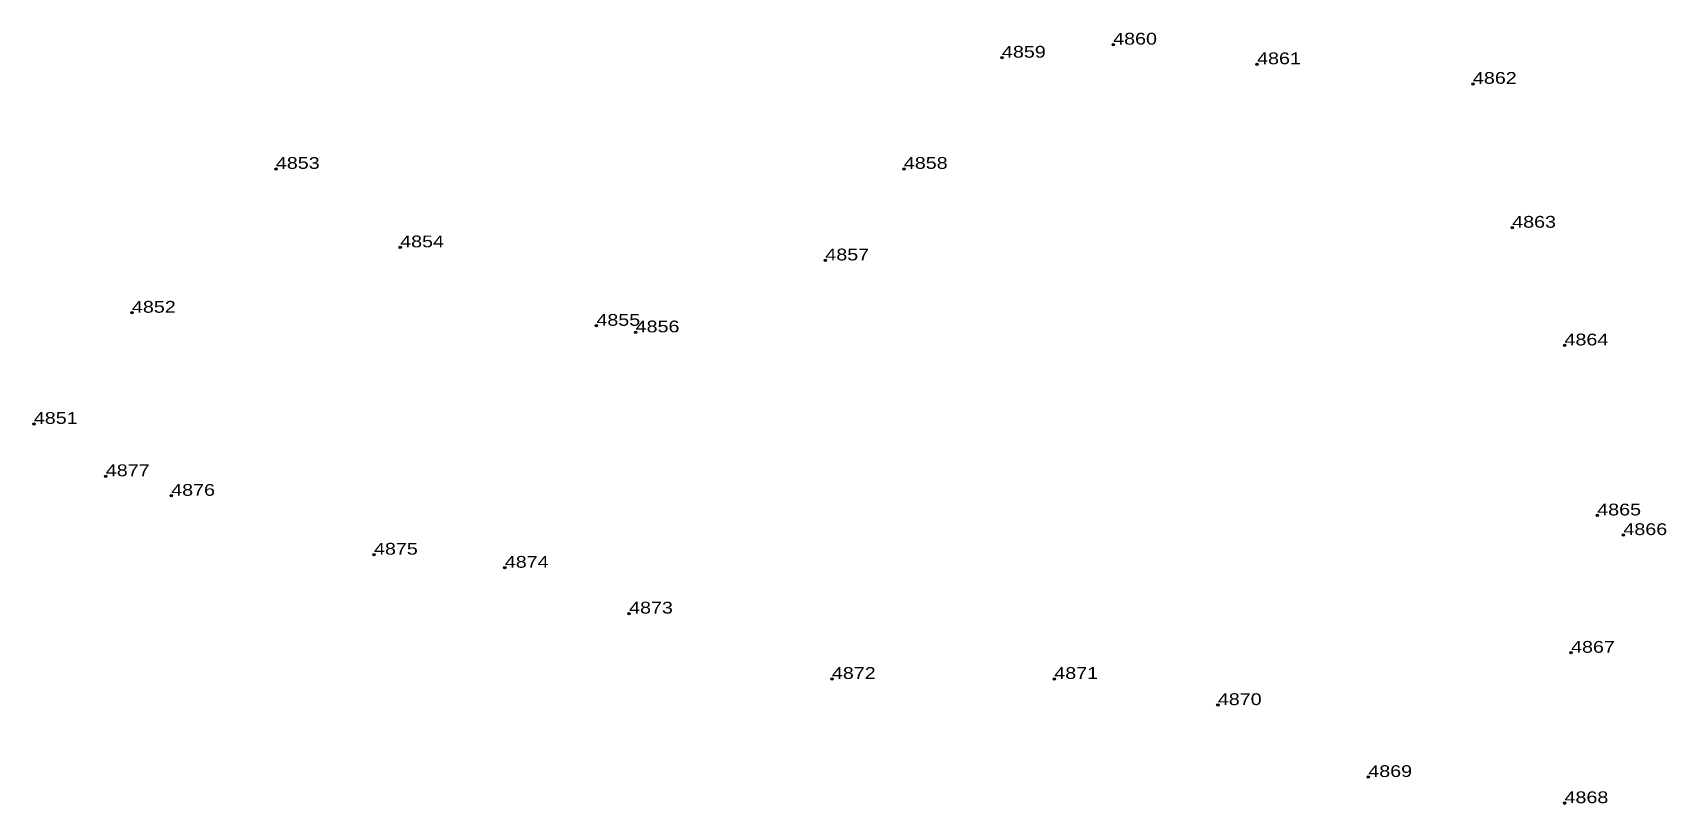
# Model space of a CAD drawing. Header units: metres. Extents: x 539418 to 539668, y 1849696 to 1850506.
# Drawn here: x 539417.8 to 539667.6, y 1849695.8 to 1849813.8 of the extents above.
import ezdxf

# ---------------------------------------------------------------- set-up
doc = ezdxf.new("R2010")
doc.units = ezdxf.units.M
doc.header["$LTSCALE"] = 0.72
doc.header["$PDMODE"] = 32
doc.header["$PDSIZE"] = 0.36
doc.layers.add('12', color=7, linetype='Continuous')
doc.layers.add('7', color=7, linetype='Continuous')

msp = doc.modelspace()

# ---------------------------------------------------------------- linework, layer by layer
at = {"layer": '7'}
for p in [(539566, 1849810), (539583, 1849812), (539605, 1849809), (539638, 1849806), (539455, 1849793), (539551, 1849793), (539644, 1849784), (539474, 1849781), (539539, 1849779), (539433, 1849771), (539504, 1849769), (539510, 1849768), (539652, 1849766), (539418, 1849754), (539429, 1849746), (539439, 1849743), (539657, 1849740), (539661, 1849737), (539470, 1849734), (539490, 1849732), (539509, 1849725), (539653, 1849719), (539540, 1849715), (539574, 1849715), (539599, 1849711), (539622, 1849700), (539652, 1849696)]:
    msp.add_point(p, dxfattribs=at)

# ---------------------------------------------------------------- texts
at = {"layer": '12', "width": 1.25}
for s, p in [('4860', (539583, 1849812)), ('4859', (539566, 1849810)), ('4861', (539605, 1849809)), ('4862', (539638, 1849806)), ('4853', (539455, 1849793)), ('4858', (539551, 1849793)), ('4863', (539644, 1849784)), ('4854', (539474, 1849781)), ('4857', (539539, 1849779)), ('4852', (539433, 1849771)), ('4855', (539504, 1849769)), ('4856', (539510, 1849768)), ('4864', (539652, 1849766)), ('4851', (539418, 1849754)), ('4877', (539429, 1849746)), ('4876', (539439, 1849743)), ('4865', (539657, 1849740)), ('4866', (539661, 1849737)), ('4875', (539470, 1849734)), ('4874', (539490, 1849732)), ('4873', (539509, 1849725)), ('4867', (539653, 1849719)), ('4872', (539540, 1849715)), ('4871', (539574, 1849715)), ('4870', (539599, 1849711)), ('4869', (539622, 1849700)), ('4868', (539652, 1849696))]:
    msp.add_text(s, height=1.8, dxfattribs=at).set_placement(p)

doc.saveas('drawing.dxf')
